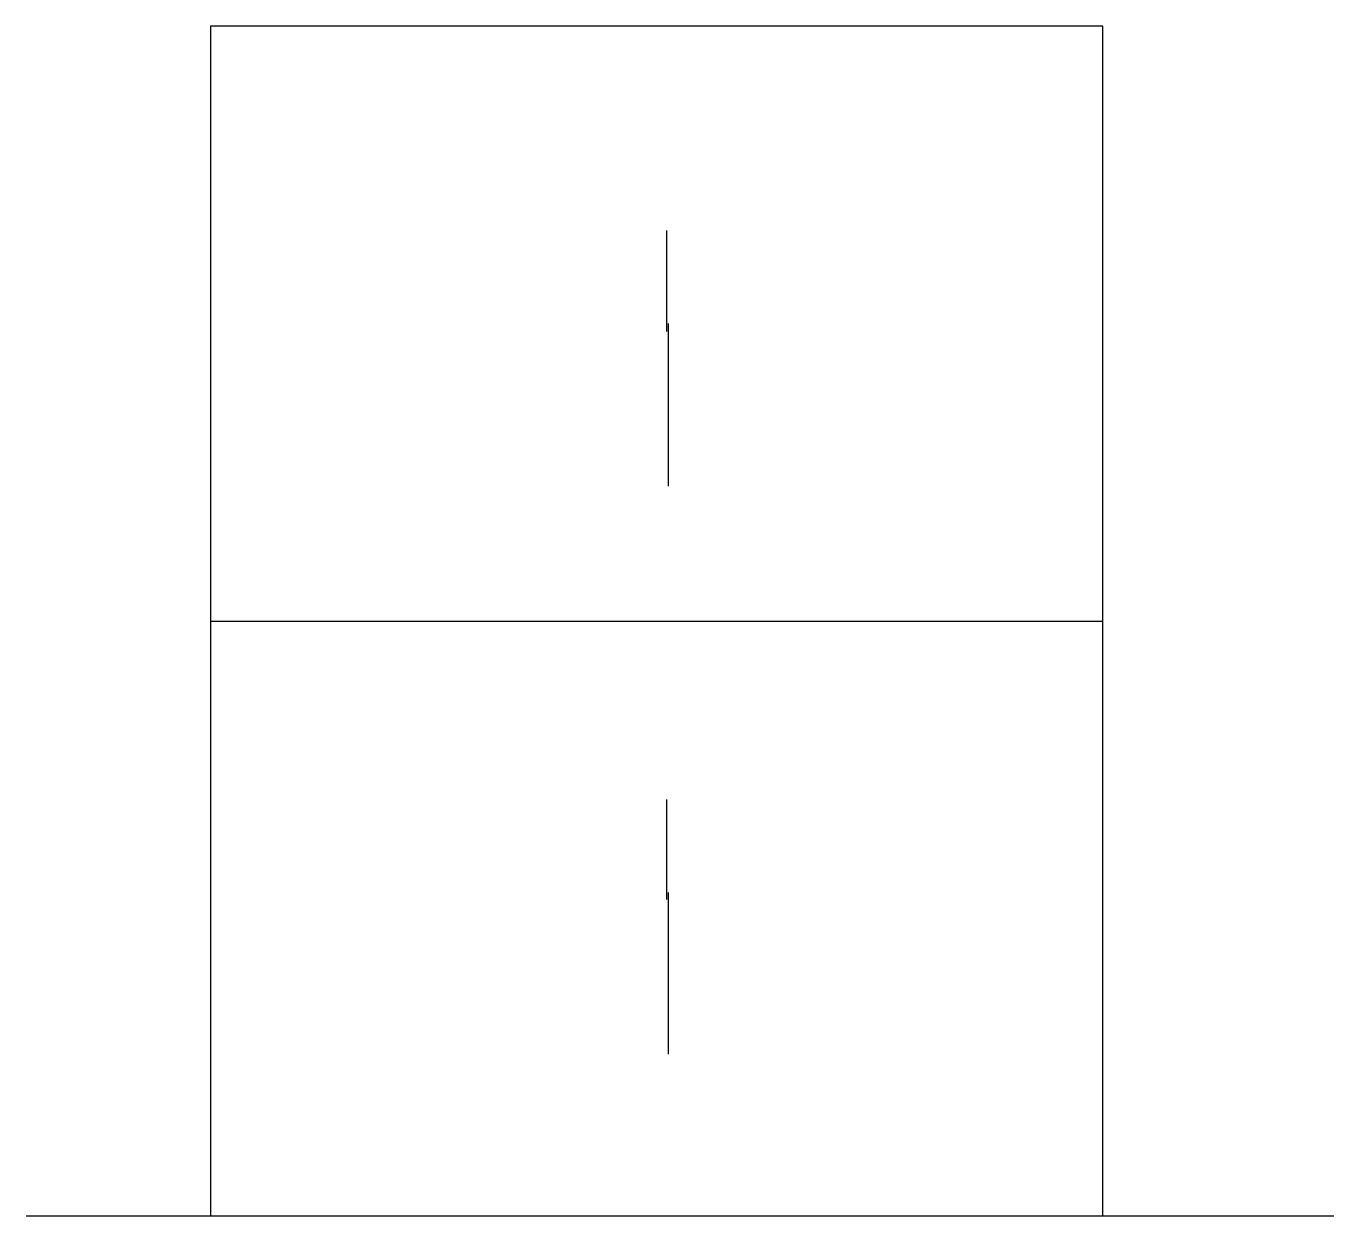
# Model space of a CAD drawing. Header units: metres. Extents: x 13487.5 to 13500.7, y 18435.8 to 18447.8.
import ezdxf

# ---------------------------------------------------------------- set-up
doc = ezdxf.new("R2010")
doc.units = ezdxf.units.M
doc.layers.add('PUB_DIM', color=90, linetype='Continuous')
doc.layers.add('PUB_TEXT', color=7, linetype='Continuous')

msp = doc.modelspace()

# ---------------------------------------------------------------- linework, layer by layer
msp.add_lwpolyline([(13487.5, 18435.84), (13500.69, 18435.84)])
at = {"layer": 'PUB_DIM'}
msp.add_line((13489.36, 18441.84), (13498.36, 18441.84), dxfattribs=at)
for points in [[(13493.96, 18445.78), (13493.96, 18444.76)], [(13493.98, 18443.2), (13493.98, 18444.84)], [(13493.96, 18440.04), (13493.96, 18439.03)], [(13493.98, 18437.47), (13493.98, 18439.1)]]:
    msp.add_lwpolyline(points, dxfattribs=at)
at = {"layer": 'PUB_TEXT'}
msp.add_lwpolyline([(13498.36, 18435.84), (13498.36, 18447.84), (13489.36, 18447.84), (13489.36, 18435.84)], dxfattribs=at)

doc.saveas('drawing.dxf')
